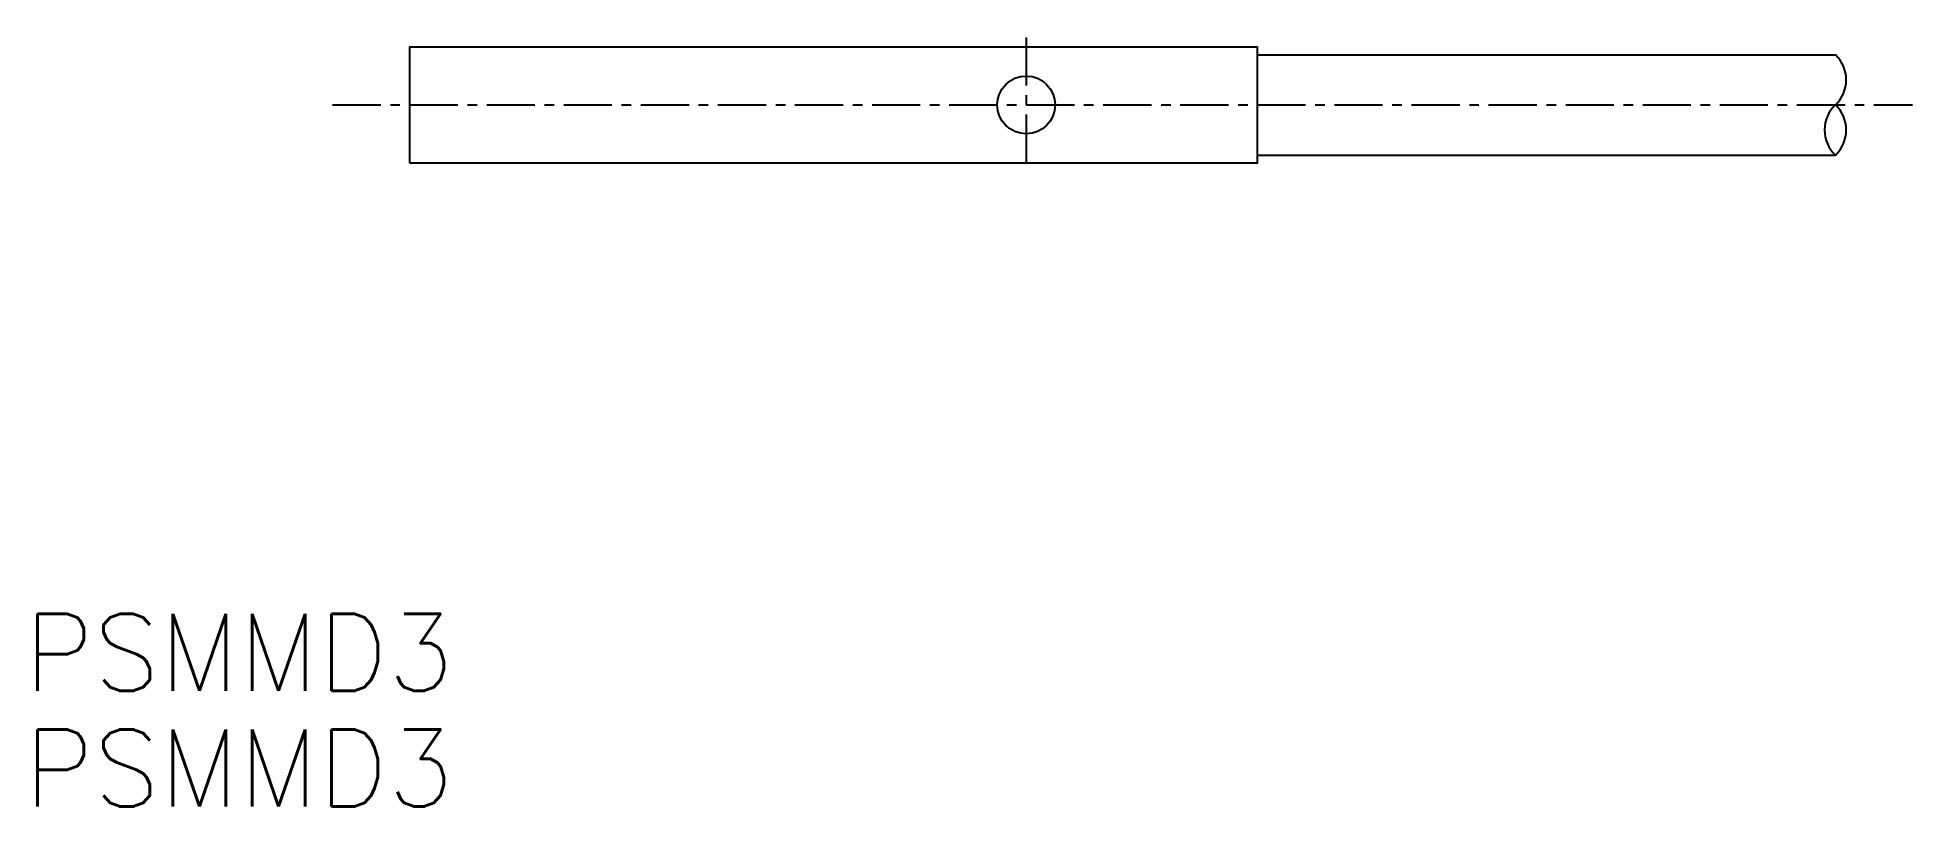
# Model space of a CAD drawing. Extents: x 230.5 to 279.1, y -491.2 to -471.2.
import ezdxf

# ---------------------------------------------------------------- set-up
doc = ezdxf.new("R2010")
doc.units = 0
doc.linetypes.add('CENTER', pattern=[2, 1.25, -0.25, 0.25, -0.25])
doc.layers.get('0').update_dxf_attribs({"linetype": 'CONTINUOUS'})
doc.layers.add('CENTER', color=1, linetype='CENTER')
doc.styles.get("Standard").update_dxf_attribs({"font": 'txt.shx', "bigfont": 'bigfont.shx'})

msp = doc.modelspace()

# ---------------------------------------------------------------- linework, layer by layer
at = {"color": 7, "linetype": 'CONTINUOUS'}
for p, q in [((262.136, -471.678), (277.136, -471.678)), ((262.136, -474.278), (277.136, -474.278))]:
    msp.add_line(p, q, dxfattribs=at)
msp.add_lwpolyline([(240.136, -474.478), (262.136, -474.478), (262.136, -471.478), (240.136, -471.478)], close=True, dxfattribs=at)
msp.add_circle((256.136, -472.978), 0.75, dxfattribs=at)
for centre, start, end in [((276.525, -472.328), 313.228, 46.772), ((277.747, -473.628), 133.228, 226.772), ((276.525, -473.628), 313.228, 46.772)]:
    msp.add_arc(centre, 0.892, start, end, dxfattribs=at)
at = {"layer": 'CENTER', "color": 1, "linetype": 'CENTER'}
for p, q in [((256.136, -471.228), (256.136, -474.728)), ((238.136, -472.978), (279.136, -472.978))]:
    msp.add_line(p, q, dxfattribs=at)

# ---------------------------------------------------------------- texts
at = {"color": 7, "linetype": 'CONTINUOUS'}
for p in [(230.136, -488.188), (230.136, -491.188)]:
    msp.add_text('PSMMD3', height=2, dxfattribs=at).set_placement(p)

doc.saveas('drawing.dxf')
